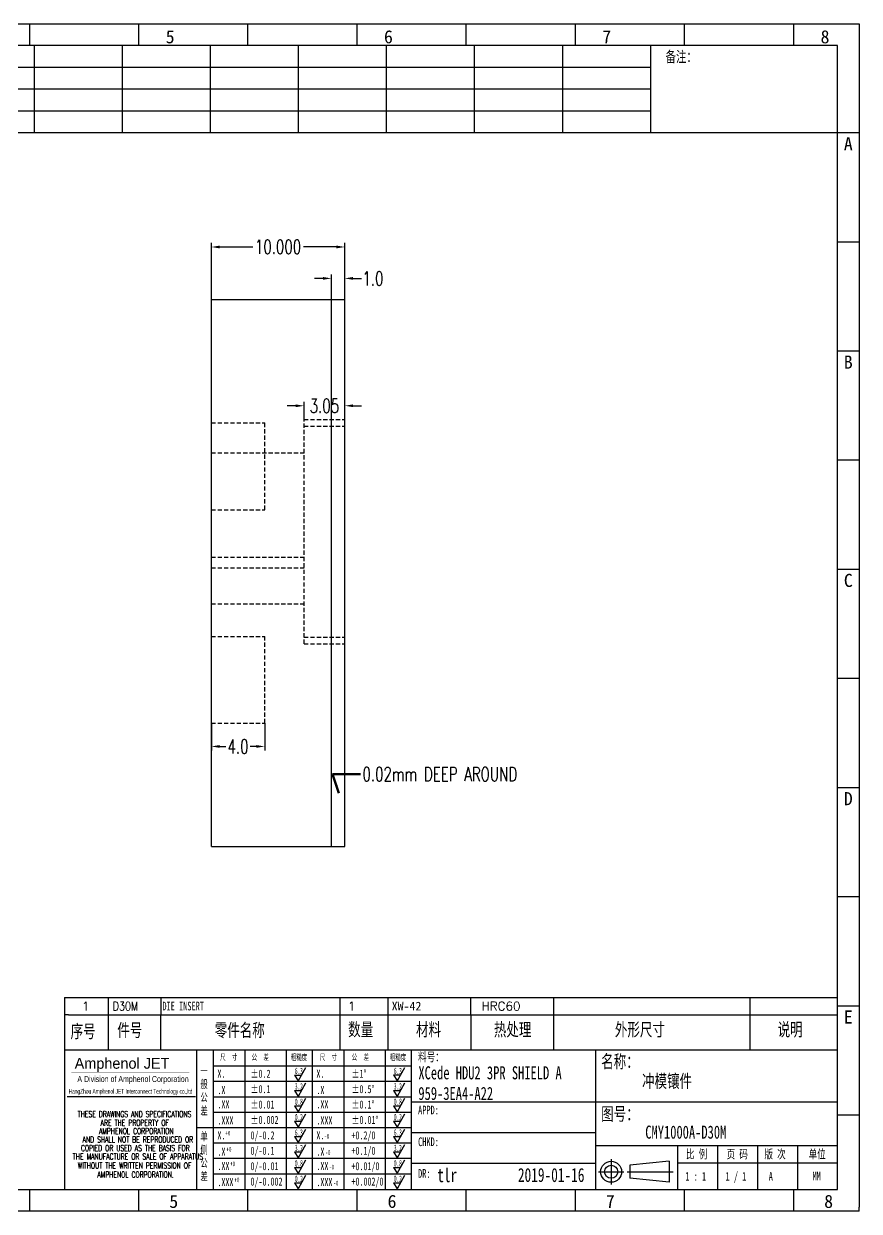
# Model space of a CAD drawing. Header units: millimetres. Extents: x -2852 to 5627, y -2271 to 1849.
# Drawn here: x -1530.6 to -1468, y -868.7 to -779.7 of the extents above; entities that cross this region are included whole.
import ezdxf
from ezdxf.enums import TextEntityAlignment as Align

# ---------------------------------------------------------------- set-up
doc = ezdxf.new("R2010")
doc.units = ezdxf.units.MM
doc.header["$PDSIZE"] = 3
doc.linetypes.add('DASHED2', pattern=[9.525, 6.35, -3.175])
for name, color, linetype in [('1', 7, 'Continuous'), ('11', 4, 'DASHED2'), ('41', 1, 'Continuous')]:
    doc.layers.add(name, color=color, linetype=linetype)
doc.styles.add('CH', font='仿宋_GB2312_0.ttf')
doc.styles.add('jet02', font='simplex.shx', dxfattribs={"width": 0.7})
doc.styles.add('SIMPLEX', font='SIMPLEX')
doc.styles.get("Standard").update_dxf_attribs({"font": '仿宋_GB2312_0.ttf', "width": 0.7})
doc.styles.add('TEXTSTYLE_1', font='TRIUMB.TTF')
doc.styles.add('TEXTSTYLE_2', font='TRIUM.TTF')
doc.styles.add('tk', font='', dxfattribs={"width": 0.7})
doc.styles.add('tk 2', font='仿宋_GB2312_0.ttf', dxfattribs={"width": 0.65})
doc.styles.add('tk 4', font='simplex.shx', dxfattribs={"width": 0.65, "bigfont": 'bigfont.shx'})
doc.styles.get('tk').set_extended_font_data('NSimSun')
doc.dimstyles.new('jet02', dxfattribs={"dimtxt": 3.5, "dimasz": 2.1, "dimexe": 1, "dimexo": 0, "dimgap": 0.5, "dimtad": 0, "dimtoh": 1, "dimdec": 3, "dimzin": 9, "dimdsep": 46, "dimtxsty": 'jet02', "dimcen": 0, "dimclrt": 256, "dimazin": 2, "dimtfac": 1, "dimtdec": 3, "dimtofl": 0, "dimtmove": 0, "dimatfit": 1, "dimfxl": 0, "dimarcsym": 0})

# ---------------------------------------------------------------- blocks, each defined once
blk = doc.blocks.new('A3-N')
at = {"layer": '1', "color": 1}
for p, q in [((0, 296.73), (420, 296.73)), ((212.73, 291.27), (212.73, 296.73)), ((240, 291.27), (240, 296.73)), ((267.27, 291.27), (267.27, 296.73)), ((294.55, 291.27), (294.55, 296.73)), ((321.82, 291.27), (321.82, 296.73)), ((349.09, 291.27), (349.09, 296.73)), ((376.36, 291.27), (376.36, 296.73)), ((403.64, 291.27), (403.64, 296.73)), ((420, 296.73), (420, 1)), ((420, 269.45), (414.55, 269.45)), ((420, 242.18), (414.55, 242.18)), ((420, 214.91), (414.55, 214.91)), ((420, 187.64), (414.55, 187.64)), ((420, 160.36), (414.55, 160.36)), ((420, 133.09), (414.55, 133.09)), ((420, 105.82), (414.55, 105.82)), ((420, 78.55), (414.55, 78.55)), ((420, 51.27), (414.55, 51.27)), ((222.45, 49.09), (221.45, 49.09)), ((221.45, 49.09), (221.45, 40.36)), ((222.45, 49.09), (414.55, 49.09)), ((232.36, 49.09), (232.36, 40.36)), ((245.45, 49.09), (245.45, 40.36)), ((290.18, 49.09), (290.18, 40.36)), ((302.18, 49.09), (302.18, 40.36)), ((322.91, 49.09), (322.91, 40.36)), ((343.64, 49.09), (343.64, 40.36)), ((392.73, 40.36), (392.73, 49.09)), ((258.55, 40.36), (258.55, 5.44)), ((266.45, 40.36), (266.45, 5.44)), ((276.78, 40.36), (276.78, 5.45)), ((291.18, 40.36), (291.18, 5.45)), ((301.51, 40.37), (301.51, 5.46)), ((308.01, 40.36), (308.01, 5.45)), ((354.09, 40.36), (354.09, 5.45)), ((308.01, 32.39), (258.55, 32.39)), ((308.01, 28.54), (258.55, 28.54)), ((414.55, 27.27), (308.01, 27.27)), ((308.01, 24.69), (258.55, 24.69)), ((420, 24), (414.55, 24)), ((354.09, 19.63), (308.01, 19.63)), ((308.01, 16.99), (258.55, 16.99)), ((414.55, 16.36), (354.09, 16.36)), ((374.55, 16.36), (374.55, 5.45)), ((384.55, 16.36), (384.55, 5.45)), ((394.55, 16.36), (394.55, 5.45)), ((404.55, 16.36), (404.55, 5.45)), ((308.01, 13.14), (258.55, 13.14)), ((308.01, 11.99), (354.09, 11.99)), ((372.51, 12.49), (362.69, 11.5)), ((372.51, 12.49), (372.51, 7.25)), ((414.55, 12), (374.55, 12)), ((308.01, 9.29), (258.55, 9.29)), ((362.69, 11.5), (362.69, 8.23)), ((372.51, 7.25), (362.69, 8.23)), ((212.73, 0), (212.73, 5.45)), ((240, 0), (240, 5.45)), ((267.27, 0), (267.27, 5.45)), ((294.55, 0), (294.55, 5.45)), ((321.82, 0), (321.82, 5.45)), ((349.09, 0), (349.09, 5.45)), ((376.36, 0), (376.36, 5.45)), ((403.64, 0), (403.64, 5.45)), ((420, 0), (1, 0)), ((420, 0), (420, 1))]:
    blk.add_line(p, q, dxfattribs=at)
at = {"layer": '1'}
for p, q in [((414.55, 278.18), (414.55, 284.73)), ((221.45, 40.36), (221.45, 5.45)), ((221.45, 40.36), (414.55, 40.36)), ((221.45, 40.36), (414.55, 40.36)), ((254.41, 40.36), (254.41, 5.45)), ((283.28, 40.36), (283.28, 5.45)), ((308.01, 36.24), (258.55, 36.24)), ((222.08, 28.67), (254.12, 28.67)), ((308.01, 20.84), (254.41, 20.84))]:
    blk.add_line(p, q, dxfattribs=at)
at = {"layer": '1', "color": 1, "ltscale": 0.05}
for p, q in [((281.68, 35.84), (279.79, 32.56)), ((306.41, 35.84), (304.52, 32.56)), ((278.93, 34.04), (279.79, 32.56)), ((278.93, 34.04), (280.65, 34.04)), ((303.66, 34.05), (304.52, 32.56)), ((303.66, 34.05), (305.38, 34.05)), ((278.93, 30.19), (279.79, 28.71)), ((278.93, 30.19), (280.65, 30.19)), ((281.68, 31.99), (279.79, 28.71)), ((303.66, 30.2), (305.38, 30.2)), ((303.66, 30.2), (304.52, 28.71)), ((306.41, 31.99), (304.52, 28.71)), ((281.68, 28.14), (279.79, 24.86)), ((306.41, 28.14), (304.52, 24.86)), ((278.93, 26.34), (279.79, 24.86)), ((278.93, 26.34), (280.65, 26.34)), ((281.68, 24.29), (279.79, 21.01)), ((303.66, 26.35), (304.52, 24.86)), ((303.66, 26.35), (305.38, 26.35)), ((306.41, 24.29), (304.52, 21.01)), ((278.93, 22.49), (280.65, 22.49)), ((278.93, 22.49), (279.79, 21.01)), ((303.66, 22.5), (305.38, 22.5)), ((303.66, 22.5), (304.52, 21.01)), ((278.93, 18.66), (279.79, 17.17)), ((278.93, 18.66), (280.65, 18.66)), ((281.68, 20.45), (279.79, 17.17)), ((303.66, 18.66), (304.52, 17.18)), ((303.66, 18.66), (305.38, 18.66)), ((306.41, 20.46), (304.52, 17.18)), ((281.68, 16.6), (279.79, 13.32)), ((306.41, 16.61), (304.52, 13.33)), ((278.93, 14.81), (280.65, 14.81)), ((278.93, 14.81), (279.79, 13.32)), ((281.68, 12.75), (279.79, 9.47)), ((303.66, 14.81), (305.38, 14.81)), ((303.66, 14.81), (304.52, 13.33)), ((306.41, 12.76), (304.52, 9.48)), ((278.93, 10.96), (279.79, 9.47)), ((278.93, 10.96), (280.65, 10.96)), ((303.66, 10.96), (304.52, 9.48)), ((303.66, 10.96), (305.38, 10.96)), ((306.41, 8.91), (304.52, 5.63)), ((278.93, 7.11), (279.79, 5.62)), ((278.93, 7.11), (280.65, 7.11)), ((281.68, 8.9), (279.79, 5.62)), ((303.66, 7.11), (305.38, 7.11)), ((303.66, 7.11), (304.52, 5.63))]:
    blk.add_line(p, q, dxfattribs=at)
at = {"layer": '1', "color": 1, "ltscale": 0.1}
for p, q in [((358.01, 13.02), (358.01, 6.71)), ((354.86, 9.87), (361.17, 9.87)), ((362.03, 9.87), (373.54, 9.87))]:
    blk.add_line(p, q, dxfattribs=at)
at = {"layer": '1'}
blk.add_lwpolyline([(221.45, 5.45), (414.55, 5.45), (414.55, 291.27), (5.45, 291.27), (5.45, 5.45), (414.55, 5.45)], dxfattribs=at)
at = {"layer": '1', "color": 7, "linetype": 'Continuous', "const_width": 0.123}
blk.add_lwpolyline([(223.11, 34.74), (252.6, 34.76)], dxfattribs=at)
at = {"layer": '1', "color": 1}
for radius in [2.62, 1.64]:
    blk.add_circle((358.01, 9.87), radius, dxfattribs=at)
at = {"layer": '41'}
for p, q in [((213.82, 291.27), (213.82, 269.45)), ((235.82, 291.27), (235.82, 269.45)), ((257.82, 291.27), (257.82, 269.45)), ((279.82, 291.27), (279.82, 269.45)), ((301.82, 291.27), (301.82, 269.45)), ((323.82, 291.27), (323.82, 269.45)), ((345.82, 291.27), (345.82, 269.45)), ((367.82, 291.27), (367.82, 269.45)), ((367.82, 285.82), (5.45, 285.82)), ((367.82, 280.36), (5.45, 280.36)), ((367.82, 274.91), (5.45, 274.91)), ((414.55, 269.45), (5.45, 269.45))]:
    blk.add_line(p, q, dxfattribs=at)
at = {"layer": '1', "color": 1}
for s, p in [('5', (247.82, 295.11)), ('6', (302.36, 295.11)), ('7', (356.91, 295.11)), ('8', (411.45, 295.11)), ('5', (248.72, 4.11)), ('6', (303.26, 4.11)), ('7', (357.81, 4.11)), ('8', (412.35, 4.11))]:
    blk.add_text(s, height=3.27, dxfattribs=at).set_placement(p, align=Align.TOP_CENTER)
at = {"layer": '1', "style": 'tk', "width": 0.7}
blk.add_text('备注：', height=2.727, dxfattribs=at).set_placement((375.51, 288.55), align=Align.MIDDLE)
at = {"layer": '1', "color": 1}
for s, p in [('A', (418.37, 268.36)), ('B', (418.37, 213.82)), ('C', (418.37, 159.27)), ('D', (418.37, 104.73)), ('E', (418.37, 50.18))]:
    blk.add_text(s, height=3.27, dxfattribs=at).set_placement(p, align=Align.TOP_RIGHT)
at = {"layer": '1', "color": 1, "style": 'tk 2', "width": 0.7}
for s, height, p in [('数量', 3.273, (292.3, 43.78)), ('材料', 3.273, (309.27, 43.78)), ('热处理', 3.273, (328.71, 43.78)), ('外形尺寸', 3.273, (358.94, 43.78)), ('说明', 3.273, (399.61, 43.78)), ('序号', 3.273, (222.96, 43.34)), ('件号', 3.273, (234.62, 43.61)), ('零件名称', 3.273, (258.97, 43.61)), ('料号：', 2.182, (309.77, 37.46)), ('名称：', 3.273, (355.52, 35.79)), ('图号：', 3.273, (355.52, 22.7)), ('比 例', 2.182, (376.69, 13.18)), ('页 码', 2.182, (386.85, 13.18)), ('版 次', 2.182, (396.31, 13.18)), ('单位', 2.182, (407.35, 13.18))]:
    blk.add_text(s, height=height, dxfattribs=at).set_placement(p)
at = {"layer": '1', "color": 7, "linetype": 'Continuous', "style": 'TEXTSTYLE_1'}
blk.add_text('Amphenol JET', height=2.7, dxfattribs=at).set_placement((223.96, 35.61))
at = {"layer": '1', "color": 1, "ltscale": 0.05, "style": 'tk 2', "width": 0.5}
for s, p in [('6.3', (279.01, 34.26)), ('6.3', (303.74, 34.27)), ('3.2', (279.01, 30.41)), ('3.2', (303.74, 30.42)), ('0.8', (279.01, 26.56)), ('0.8', (303.74, 26.57)), ('0.2', (279.01, 22.71)), ('0.2', (303.74, 22.72)), ('6.3', (279.01, 18.87)), ('6.3', (303.74, 18.88)), ('3.2', (279.01, 15.02)), ('3.2', (303.74, 15.03)), ('0.8', (279.01, 11.17)), ('0.8', (303.74, 11.18)), ('0.2', (279.01, 7.32)), ('0.2', (303.74, 7.33))]:
    blk.add_text(s, height=1.6, dxfattribs=at).set_placement(p)
at = {"layer": '1', "color": 7, "linetype": 'Continuous'}
for s, height, style, width, p in [('A Division of Amphenol Corporation', 1.5, 'TEXTSTYLE_2', 0.7, (224.64, 32.29)), ('HangZhou Amphenol JET Interconnect Technology co.,ltd ', 1.2, 'TEXTSTYLE_2', 0.6, (222.47, 29.36)), ('THESE DRAWINGS AND SPECIFICATIONS', 1.5, 'tk 4', 0.6, (224.73, 23.52)), ('ARE THE PROPERTY OF', 1.5, 'tk 4', 0.6, (230.45, 21.35)), ('AND SHALL NOT BE REPRODUCED OR', 1.5, 'tk 4', 0.6, (225.95, 17.17)), ('AMPHENOL CORPORATION', 1.5, 'tk 4', 0.6, (230.04, 19.27)), ('COPIED OR USED AS THE BASIS FOR', 1.5, 'tk 4', 0.6, (225.54, 15.02)), ('THE MANUFACTURE OR SALE OF APPARATUS', 1.5, 'tk 4', 0.6, (223.5, 12.92)), ('WITHOUT THE WRITTEN PERMISSION OF', 1.5, 'tk 4', 0.6, (224.73, 10.67)), ('AMPHENOL CORPORATION.', 1.5, 'tk 4', 0.6, (229.63, 8.4))]:
    blk.add_text(s, height=height, dxfattribs=dict(at, style=style, width=width)).set_placement(p)
at = {"layer": '1', "color": 1, "style": 'tk 2', "width": 0.7}
for s, p in [('X.', (259.64, 34.37)), ('%%P0.2', (267.9, 34.37)), ('X.', (284.37, 34.37)), ('%%P1%%D', (293.12, 34.37)), ('.X', (259.64, 30.28)), ('%%P0.1', (267.9, 30.52)), ('.X', (284.37, 30.28)), ('%%P0.5%%D', (293.12, 30.52)), ('.XX', (259.64, 26.71)), ('%%P0.01', (267.9, 26.67)), ('.XX', (284.37, 26.71)), ('%%P0.1%%D', (293.12, 26.67)), ('%%P0.002', (267.9, 22.82)), ('%%P0.01%%D', (293.12, 22.82)), ('.XXX', (259.64, 22.68)), ('.XXX', (284.37, 22.68)), ('X.', (259.64, 18.97)), ('0/-0.2', (267.9, 18.97)), ('X.', (284.37, 18.97)), ('+0.2/0', (293.12, 18.97)), ('.X', (259.64, 14.88)), ('0/-0.1', (267.9, 15.12)), ('.X', (284.37, 14.88)), ('+0.1/0', (293.12, 15.12)), ('.XX', (259.64, 11.31)), ('0/-0.01', (267.9, 11.27)), ('.XX', (284.37, 11.31)), ('+0.01/0', (293.12, 11.27)), ('.XXX', (259.64, 7.28)), ('0/-0.002', (267.9, 7.42)), ('.XXX', (284.37, 7.28)), ('+0.002/0', (293.12, 7.42))]:
    blk.add_text(s, height=2, dxfattribs=at).set_placement(p, align=Align.MIDDLE_LEFT)
at = {"layer": '1', "style": 'tk 2', "width": 0.7}
for s, p in [('APPD:', (309.77, 24.21)), ('CHKD:', (309.77, 16.27)), ('DR:', (309.77, 8.35))]:
    blk.add_text(s, height=2.182, dxfattribs=at).set_placement(p)
at = {"layer": '1', "color": 7, "style": 'tk 2', "width": 0.7}
blk.add_text('MM', height=2.182, dxfattribs=at).set_placement((408.31, 7.75))
at = {"layer": '1', "color": 1, "ltscale": 0.05, "char_height": 1.5, "width": 6.3627, "attachment_point": 1, "style": 'tk 2'}
for s, insert in [('尺  寸', (260.31, 39.25)), ('公  差', (268.17, 39.25)), ('粗糙度', (277.98, 39.25)), ('尺  寸', (285.2, 39.25)), ('公  差', (293.18, 39.25)), ('粗糙度', (302.71, 39.26))]:
    blk.add_mtext(s, dxfattribs=dict(at, insert=insert))
at = {"layer": '1', "ltscale": 0.05, "char_height": 2, "width": 2.5195, "attachment_point": 1, "style": 'tk 2'}
for s, insert in [('一般公差', (255.39, 36.11)), ('单侧公差', (255.39, 19.71))]:
    blk.add_mtext(s, dxfattribs=dict(at, insert=insert))
at = {"layer": '1', "color": 1, "ltscale": 0.05, "char_height": 1.2, "width": 5.1396, "attachment_point": 1, "line_spacing_factor": 0.8, "style": 'tk 2'}
for s, insert in [('+0', (261.58, 20.13)), ('-0', (286.31, 19.33)), ('+0', (261.88, 16.09)), ('-0', (286.61, 15.29)), ('+0', (262.79, 12.45)), ('-0', (287.51, 11.65)), ('+0', (263.87, 8.44)), ('-0', (288.59, 7.64))]:
    blk.add_mtext(s, dxfattribs=dict(at, insert=insert))
at = {"layer": '1', "style": 'tk 2', "width": 0.7}
for tag, p in [('PATR-NO1', (309.84, 32.96)), ('TITLE', (365.74, 30.9)), ('PATR-NO2', (309.84, 27.81)), ('DWG-NO:', (366.54, 18.14))]:
    blk.add_attdef(tag, p, '', height=3.27, dxfattribs=at)
at = {"layer": '1', "color": 1, "style": 'tk 2', "width": 0.7}
for tag, p in [('DRAW', (314.55, 7.27)), ('DATE', (334.72, 7.32))]:
    blk.add_attdef(tag, p, '', height=3.49, dxfattribs=at)
at = {"layer": '1', "style": 'tk 2', "width": 0.7}
for tag, p in [('SCALE', (376.55, 8.73)), ('SHEET', (386.6, 8.72)), ('REV', (397.38, 8.73))]:
    blk.add_attdef(tag, text='', height=2.18, dxfattribs=at).set_placement(p, align=Align.MIDDLE_LEFT)
blk = doc.blocks.new('FB3')
at = {"layer": '1', "color": 1}
for p, q in [((0, 4.36), (193.09, 4.36)), ((0, 4.36), (0, 0)), ((10.91, 4.36), (10.91, 0)), ((24, 4.36), (24, 0)), ((68.73, 4.36), (68.73, 0)), ((80.73, 4.36), (80.73, 0)), ((101.45, 4.36), (101.45, 0)), ((122.18, 4.36), (122.18, 0)), ((171.27, 0), (171.27, 4.36))]:
    blk.add_line(p, q, dxfattribs=at)
at = {"layer": '1'}
for tag, style, p in [('ITEM', 'SIMPLEX', (4.36, 2.18)), ('PARTNO', 'SIMPLEX', (12, 2.18)), ('QTY', 'SIMPLEX', (74.18, 2.18)), ('MATL', 'CH', (81.72, 2.18)), ('FINISH', 'SIMPLEX', (104.17, 2.18)), ('SPEC', 'SIMPLEX', (130.91, 2.18)), ('REMARK', 'SIMPLEX', (174.06, 2.18))]:
    blk.add_attdef(tag, text='', height=2.18, dxfattribs=dict(at, style=style)).set_placement(p, align=Align.MIDDLE_LEFT)
at = {"layer": '1', "style": 'tk', "width": 0.7}
blk.add_attdef('DIE', text='', height=2.18, dxfattribs=at).set_placement((24.43, 2.18), align=Align.MIDDLE_LEFT)
blk = doc.blocks.new('*D1688')
at = {"layer": '41', "ltscale": 0.05}
for p, q in [((-601.315, -3284.57), (-601.315, -3286.618)), ((-597.315, -3284.57), (-597.315, -3286.618)), ((-600.685, -3286.318), (-600.235, -3286.318)), ((-597.945, -3286.318), (-598.395, -3286.318))]:
    blk.add_line(p, q, dxfattribs=at)
for points in [[(-600.685, -3286.213), (-600.685, -3286.423), (-601.315, -3286.318)], [(-597.945, -3286.213), (-597.945, -3286.423), (-597.315, -3286.318)]]:
    blk.add_solid(points, dxfattribs=at)
at = {"layer": 'Defpoints', "color": 0, "ltscale": 0.05}
for p in [(-601.315, -3284.57), (-597.315, -3284.57), (-601.315, -3286.318)]:
    blk.add_point(p, dxfattribs=at)
at = {"layer": '41', "ltscale": 0.05, "insert": (-599.315, -3286.318), "char_height": 1.05, "attachment_point": 5, "style": 'jet02'}
blk.add_mtext('4.0', dxfattribs=at)
blk = doc.blocks.new('*D1689')
at = {"layer": '41', "ltscale": 0.05}
for p, q in [((-601.315, -3252.822), (-601.315, -3248.576)), ((-600.685, -3248.876), (-598.215, -3248.876)), ((-591.945, -3248.876), (-594.415, -3248.876)), ((-591.315, -3252.822), (-591.315, -3248.576))]:
    blk.add_line(p, q, dxfattribs=at)
for points in [[(-600.685, -3248.771), (-600.685, -3248.981), (-601.315, -3248.876)], [(-591.945, -3248.771), (-591.945, -3248.981), (-591.315, -3248.876)]]:
    blk.add_solid(points, dxfattribs=at)
at = {"layer": 'Defpoints', "color": 0, "ltscale": 0.05}
for p in [(-601.315, -3248.876), (-601.315, -3252.822), (-591.315, -3252.822)]:
    blk.add_point(p, dxfattribs=at)
at = {"layer": '41', "ltscale": 0.05, "insert": (-596.315, -3248.876), "char_height": 1.05, "attachment_point": 5, "style": 'jet02'}
blk.add_mtext('10.000', dxfattribs=at)
blk = doc.blocks.new('*D1690')
at = {"layer": '41', "ltscale": 0.05}
for p, q in [((-592.315, -3252.822), (-592.315, -3250.93)), ((-591.315, -3252.822), (-591.315, -3250.93)), ((-592.945, -3251.23), (-593.575, -3251.23)), ((-590.685, -3251.23), (-590.055, -3251.23))]:
    blk.add_line(p, q, dxfattribs=at)
for points in [[(-592.945, -3251.125), (-592.945, -3251.335), (-592.315, -3251.23)], [(-590.685, -3251.125), (-590.685, -3251.335), (-591.315, -3251.23)]]:
    blk.add_solid(points, dxfattribs=at)
at = {"layer": 'Defpoints', "color": 0, "ltscale": 0.05}
for p in [(-591.315, -3251.23), (-592.315, -3252.822), (-591.315, -3252.822)]:
    blk.add_point(p, dxfattribs=at)
at = {"layer": '41', "ltscale": 0.05, "insert": (-589.205, -3251.23), "char_height": 1.05, "attachment_point": 5, "style": 'jet02'}
blk.add_mtext('1.0', dxfattribs=at)
blk = doc.blocks.new('*D1691')
at = {"layer": '41', "ltscale": 0.05}
for p, q in [((-594.365, -3261.817), (-594.365, -3260.479)), ((-591.315, -3261.817), (-591.315, -3260.479)), ((-594.995, -3260.779), (-595.625, -3260.779)), ((-590.685, -3260.779), (-590.055, -3260.779))]:
    blk.add_line(p, q, dxfattribs=at)
for points in [[(-594.995, -3260.674), (-594.995, -3260.884), (-594.365, -3260.779)], [(-590.685, -3260.674), (-590.685, -3260.884), (-591.315, -3260.779)]]:
    blk.add_solid(points, dxfattribs=at)
at = {"layer": 'Defpoints', "color": 0, "ltscale": 0.05}
for p in [(-591.315, -3260.779), (-594.365, -3261.817), (-591.315, -3261.817)]:
    blk.add_point(p, dxfattribs=at)
at = {"layer": '41', "ltscale": 0.05, "insert": (-592.84, -3260.779), "char_height": 1.05, "attachment_point": 5, "style": 'jet02'}
blk.add_mtext('3.05', dxfattribs=at)

msp = doc.modelspace()

# ---------------------------------------------------------------- linework, layer by layer
at = {"layer": '1', "ltscale": 0.05}
for p, q in [((-1516.5224, -800.3926), (-1506.5224, -800.3926)), ((-1516.5224, -841.3876), (-1516.5224, -800.3926)), ((-1506.5224, -841.3876), (-1506.5224, -800.3926)), ((-1516.5224, -841.3876), (-1506.5224, -841.3876))]:
    msp.add_line(p, q, dxfattribs=at)
at = {"layer": '1', "color": 3, "ltscale": 0.05}
msp.add_line((-1507.5224, -841.3876), (-1507.5224, -800.3926), dxfattribs=at)
at = {"layer": '11', "color": 2, "ltscale": 0.05}
for p, q in [((-1516.5224, -809.6401), (-1512.5224, -809.6401)), ((-1512.5224, -816.1401), (-1512.5224, -809.6401)), ((-1516.5224, -816.1401), (-1512.5224, -816.1401)), ((-1516.5224, -825.6401), (-1512.5224, -825.6401)), ((-1512.5224, -832.1401), (-1512.5224, -825.6401)), ((-1516.5224, -832.1401), (-1512.5224, -832.1401))]:
    msp.add_line(p, q, dxfattribs=at)
at = {"layer": '11', "ltscale": 0.05}
for p, q in [((-1509.5724, -809.3876), (-1506.5224, -809.3876)), ((-1509.5724, -826.1926), (-1509.5724, -809.3876)), ((-1509.5724, -809.8876), (-1506.5224, -809.8876)), ((-1516.5224, -811.8876), (-1509.5724, -811.8876)), ((-1516.5224, -819.6881), (-1509.5724, -819.6881)), ((-1516.5224, -820.4921), (-1509.5724, -820.4921)), ((-1516.5224, -823.1926), (-1509.5724, -823.1926)), ((-1509.5724, -825.6926), (-1506.5224, -825.6926)), ((-1509.5724, -826.1926), (-1506.5224, -826.1926))]:
    msp.add_line(p, q, dxfattribs=at)

# ---------------------------------------------------------------- block references
at = {"layer": '1', "ltscale": 0.05, "xscale": 0.2999999999999545, "yscale": 0.2999999999999545, "zscale": 0.2999999999999545}
msp.add_blockref('A3-N', (-1593.9569, -868.7308), dxfattribs=at).add_auto_attribs({'DWG-NO:': 'CMY1000A-D30M', 'TITLE': '冲模镶件', 'REV': 'A', 'SHEET': '1 / 1', 'DRAW': 'tlr', 'DATE': '2019-01-16', 'PATR-NO1': 'XCede HDU2 3PR SHIELD A', 'PATR-NO2': '959-3EA4-A22', 'SCALE': '1 : 1'})
at = {"layer": '1', "ltscale": 0.05}
ref = msp.add_blockref('FB3', (-1527.5206, -854.0035), dxfattribs=dict(at, xscale=0.2999999999999545, yscale=0.2999999999999545, zscale=0.2999999999999545))
ref.add_attrib('PARTNO', 'D30M', dxfattribs={"height": 0.65455, "style": 'SIMPLEX', "width": 0.8}).set_placement((-1523.9206, -853.349), align=Align.MIDDLE_LEFT)
ref.add_attrib('ITEM', '1', dxfattribs={"height": 0.6545, "style": 'SIMPLEX'}).set_placement((-1526.2115, -853.349), align=Align.MIDDLE_LEFT)
ref.add_attrib('DIE', 'DIE INSERT', dxfattribs={"height": 0.65455, "style": 'tk', "width": 0.7}).set_placement((-1520.1915, -853.349), align=Align.MIDDLE_LEFT)
ref.add_attrib('QTY', '1', dxfattribs={"height": 0.6545, "style": 'SIMPLEX'}).set_placement((-1506.2807, -853.349), align=Align.MIDDLE_LEFT)
ref.add_attrib('MATL', 'XW-42', dxfattribs={"height": 0.65455, "style": 'CH'}).set_placement((-1503.0058, -853.349), align=Align.MIDDLE_LEFT)
ref.add_attrib('FINISH', 'HRC60', dxfattribs={"height": 0.65455, "style": 'SIMPLEX'}).set_placement((-1496.2687, -853.349), align=Align.MIDDLE_LEFT)

# ---------------------------------------------------------------- texts
at = {"layer": '41', "ltscale": 0.05, "insert": (-1505.1905, -835.9544), "char_height": 1.05, "attachment_point": 4, "style": 'jet02'}
msp.add_mtext('0.02mm DEEP AROUND', dxfattribs=at)

# ---------------------------------------------------------------- dimensions: what is measured, and where the dimension line sits
at = {"layer": '41', "ltscale": 0.05}
for base, p1, p2, override, picture, middle in [((-1516.5224, -796.4467), (-1506.5224, -800.3926), (-1516.5224, -800.3926), {"dimscale": 0.3, "dimtoh": 0, "dimzin": 1, "dimclrd": 256, "dimclre": 256, "dimadec": 3, "dimazin": 0, "dimatfit": 3, "dimlwd": 65535, "dimlwe": 65535}, '*D1689', (-1511.5224, -796.4467)), ((-1506.5224, -798.8004), (-1507.5224, -800.3926), (-1506.5224, -800.3926), {"dimscale": 0.3, "dimtoh": 0, "dimdec": 1, "dimzin": 1, "dimclrd": 256, "dimclre": 256, "dimadec": 1, "dimazin": 0, "dimatfit": 3, "dimlwd": 65535, "dimlwe": 65535}, '*D1690', (-1504.4124, -798.8004)), ((-1506.5224, -808.349), (-1509.5724, -809.3876), (-1506.5224, -809.3876), {"dimscale": 0.3, "dimtoh": 0, "dimdec": 2, "dimzin": 1, "dimclrd": 256, "dimclre": 256, "dimazin": 0, "dimatfit": 3, "dimlwd": 65535, "dimlwe": 65535}, '*D1691', (-1508.0474, -808.349)), ((-1516.5224, -833.8878), (-1512.5224, -832.1401), (-1516.5224, -832.1401), {"dimscale": 0.3, "dimtoh": 0, "dimdec": 1, "dimzin": 1, "dimclrd": 256, "dimclre": 256, "dimadec": 1, "dimazin": 0, "dimatfit": 3, "dimlwd": 65535, "dimlwe": 65535}, '*D1688', (-1514.5224, -833.8878))]:
    dim = msp.add_linear_dim(base=base, p1=p1, p2=p2, dimstyle='jet02', override=override, dxfattribs=at)
    dim.commit()
    dim.dimension.update_dxf_attribs({"geometry": picture, "text_midpoint": middle, "insert": (-915.2077, 2452.4298)})

# ---------------------------------------------------------------- leaders
at = {"layer": '41', "ltscale": 0.05, "annotation_type": 0, "has_hookline": 1, "hookline_direction": 0, "text_width": 12.985}
msp.add_leader([(-1506.9554, -837.3938), (-1507.4405, -835.9544), (-1505.3405, -835.9544)], dimstyle='jet02', override={"dimscale": 0.3, "dimtoh": 0, "dimzin": 1, "dimclrd": 256, "dimclre": 256, "dimadec": 3, "dimazin": 0, "dimatfit": 3, "dimlwd": 65535, "dimlwe": 65535}, dxfattribs=at)

doc.saveas('drawing.dxf')
